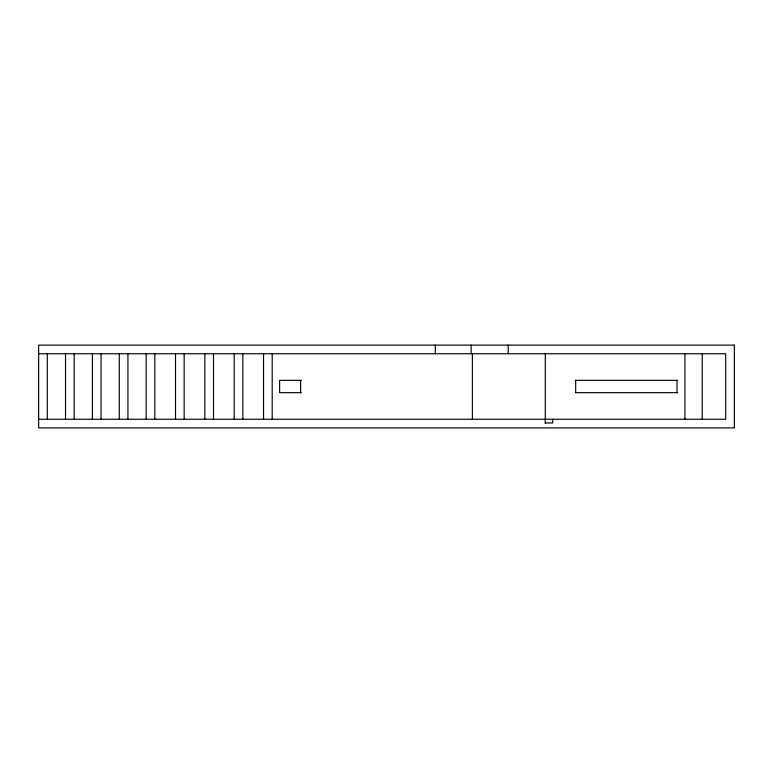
<?xml version="1.0" encoding="UTF-8"?>
<svg xmlns="http://www.w3.org/2000/svg" width="773" height="773" viewBox="0 0 773 773"><rect width="100%" height="100%" fill="white"/><g stroke="black" fill="none" stroke-linecap="round" stroke-linejoin="round"><path stroke-width="1.16" d="M38.65 353.754L725.702 353.754L725.702 419.246L38.65 419.246M301.296 380.326L279.613 380.326L279.613 392.674L301.296 392.674M575.383 380.326L677.699 380.326M575.383 392.674L677.699 392.674M545.284 422.957L552.705 422.957L552.705 419.246M702.222 353.754L702.222 419.246M684.926 353.754L684.926 419.246M677.013 380.326L677.013 392.674M575.682 380.326L575.682 392.674M545.284 353.754L545.284 423.575M508.219 345.106L508.219 353.754M472.38 353.754L472.38 419.459M471.144 345.106L471.144 353.754M435.315 345.106L435.315 353.754M300.62 380.326L300.62 392.674M272.202 353.754L272.202 419.246M263.545 353.754L263.545 419.246M242.848 353.754L242.848 419.246M234.2 353.754L234.2 419.246M213.503 353.754L213.503 419.246M204.855 353.754L204.855 419.246M184.158 353.754L184.158 419.246M175.5 353.754L175.5 419.246M154.803 353.754L154.803 419.246M146.155 353.754L146.155 419.246M127.932 353.754L127.932 419.246M119.284 353.754L119.284 419.246M101.05 353.754L101.05 419.246M92.402 353.754L92.402 419.246M74.179 353.754L74.179 419.246M65.531 353.754L65.531 419.246M47.298 353.754L47.298 419.246M734.35 345.106L38.65 345.106L38.65 427.894L734.35 427.894L734.35 345.106"/></g></svg>
